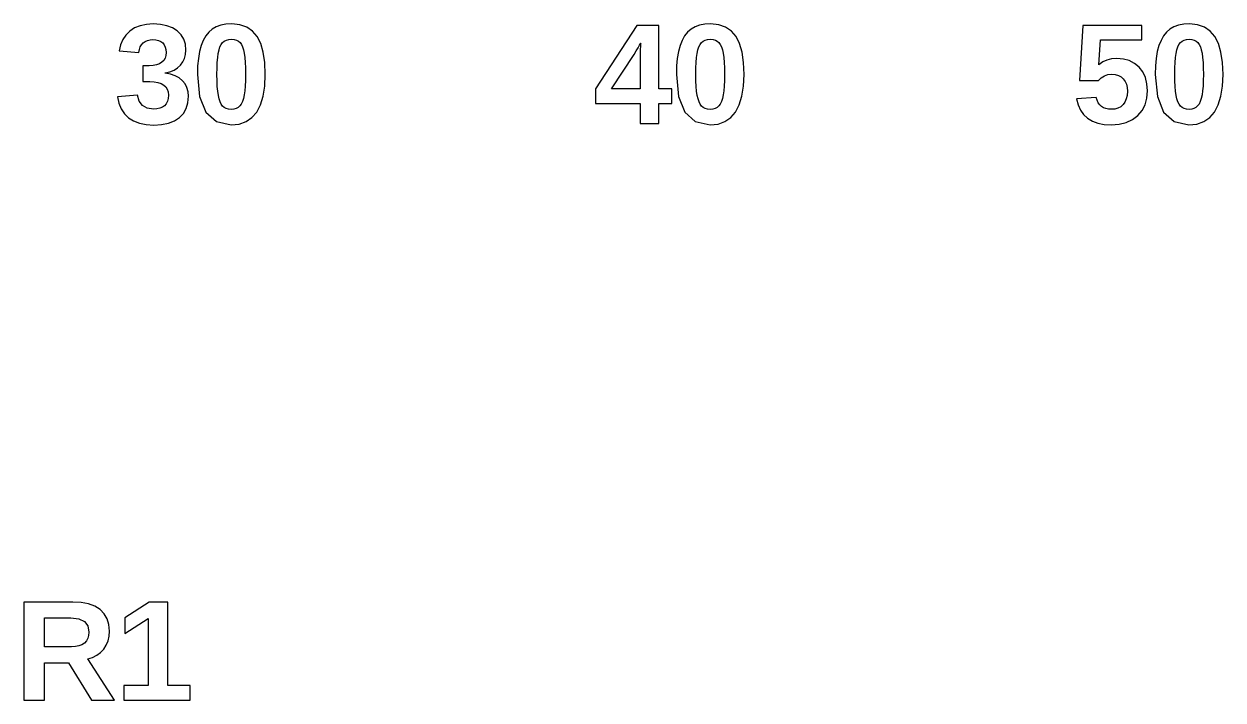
# Model space of a CAD drawing. Header units: metres. Extents: x -12.4 to 63.1, y -4.9 to 15.
# Drawn here: x 28.09 to 63.15, y -4.87 to 14.91 of the extents above; entities that cross this region are included whole.
import ezdxf

# ---------------------------------------------------------------- set-up
doc = ezdxf.new("R2010")
doc.units = ezdxf.units.M

msp = doc.modelspace()

# ---------------------------------------------------------------- linework, layer by layer
for p, q in [((31.3299, 14.7913), (31.1886, 14.6996)), ((31.4913, 14.8568), (31.3299, 14.7913)), ((31.6727, 14.8961), (31.4913, 14.8568)), ((31.8742, 14.9091), (31.6727, 14.8961)), ((32.0868, 14.8965), (31.8742, 14.9091)), ((32.2748, 14.8585), (32.0868, 14.8965)), ((32.4382, 14.7953), (32.2748, 14.8585)), ((32.5771, 14.7067), (32.4382, 14.7953)), ((33.5961, 14.7545), (33.495, 14.6665)), ((33.7125, 14.8222), (33.5961, 14.7545)), ((33.8463, 14.8705), (33.7125, 14.8222)), ((33.9973, 14.8995), (33.8463, 14.8705)), ((34.1657, 14.9091), (33.9973, 14.8995)), ((34.403, 14.8861), (34.1657, 14.9091)), ((34.6061, 14.8171), (34.403, 14.8861)), ((34.7752, 14.702), (34.6061, 14.8171)), ((46.0106, 14.8664), (44.8001, 13.0131)), ((46.6494, 14.8664), (46.0106, 14.8664)), ((46.6494, 13.009), (46.6494, 14.8664)), ((47.5961, 14.7545), (47.495, 14.6665)), ((47.7125, 14.8222), (47.5961, 14.7545)), ((47.8463, 14.8705), (47.7125, 14.8222)), ((47.9973, 14.8995), (47.8463, 14.8705)), ((48.1657, 14.9091), (47.9973, 14.8995)), ((48.403, 14.8861), (48.1657, 14.9091)), ((48.6061, 14.8171), (48.403, 14.8861)), ((48.7752, 14.702), (48.6061, 14.8171)), ((59.0483, 14.8664), (58.9486, 13.2532)), ((60.7714, 14.8664), (59.0483, 14.8664)), ((60.7714, 14.4412), (60.7714, 14.8664)), ((61.5961, 14.7545), (61.495, 14.6665)), ((61.7125, 14.8222), (61.5961, 14.7545)), ((61.8463, 14.8705), (61.7125, 14.8222)), ((61.9973, 14.8995), (61.8463, 14.8705)), ((62.1657, 14.9091), (61.9973, 14.8995)), ((62.403, 14.8861), (62.1657, 14.9091)), ((62.6061, 14.8171), (62.403, 14.8861)), ((62.7752, 14.702), (62.6061, 14.8171)), ((30.9807, 14.4499), (30.9175, 14.2949)), ((31.071, 14.5848), (30.9807, 14.4499)), ((31.1886, 14.6996), (31.071, 14.5848)), ((31.5782, 14.3558), (31.6369, 14.3985)), ((31.6369, 14.3985), (31.7041, 14.429)), ((31.7041, 14.429), (31.7798, 14.4473)), ((31.7798, 14.4473), (31.8641, 14.4534)), ((31.8641, 14.4534), (31.953, 14.4472)), ((31.953, 14.4472), (32.0306, 14.4283)), ((32.0306, 14.4283), (32.097, 14.3968)), ((32.097, 14.3968), (32.1519, 14.3527)), ((32.6879, 14.5958), (32.5771, 14.7067)), ((32.7671, 14.4654), (32.6879, 14.5958)), ((32.8146, 14.3156), (32.7671, 14.4654)), ((33.3333, 14.4265), (33.2726, 14.2744)), ((33.4074, 14.5572), (33.3333, 14.4265)), ((33.495, 14.6665), (33.4074, 14.5572)), ((33.9002, 14.365), (33.9497, 14.4072)), ((33.9497, 14.4072), (34.0098, 14.4374)), ((34.0098, 14.4374), (34.0804, 14.4555)), ((34.0804, 14.4555), (34.1616, 14.4616)), ((34.1616, 14.4616), (34.2382, 14.4556)), ((34.2382, 14.4556), (34.305, 14.4377)), ((34.305, 14.4377), (34.3623, 14.4078)), ((34.3623, 14.4078), (34.4098, 14.366)), ((34.9103, 14.5409), (34.7752, 14.702)), ((35.0135, 14.3337), (34.9103, 14.5409)), ((47.3333, 14.4265), (47.2726, 14.2744)), ((47.4074, 14.5572), (47.3333, 14.4265)), ((47.495, 14.6665), (47.4074, 14.5572)), ((47.9002, 14.365), (47.9497, 14.4072)), ((47.9497, 14.4072), (48.0098, 14.4374)), ((48.0098, 14.4374), (48.0804, 14.4555)), ((48.0804, 14.4555), (48.1616, 14.4616)), ((48.1616, 14.4616), (48.2382, 14.4556)), ((48.2382, 14.4556), (48.305, 14.4377)), ((48.305, 14.4377), (48.3623, 14.4078)), ((48.3623, 14.4078), (48.4098, 14.366)), ((48.9103, 14.5409), (48.7752, 14.702)), ((49.0135, 14.3337), (48.9103, 14.5409)), ((59.5203, 13.717), (59.5671, 14.4412)), ((59.5671, 14.4412), (60.7714, 14.4412)), ((61.3333, 14.4265), (61.2726, 14.2744)), ((61.4074, 14.5572), (61.3333, 14.4265)), ((61.495, 14.6665), (61.4074, 14.5572)), ((61.9002, 14.365), (61.9497, 14.4072)), ((61.9497, 14.4072), (62.0098, 14.4374)), ((62.0098, 14.4374), (62.0804, 14.4555)), ((62.0804, 14.4555), (62.1616, 14.4616)), ((62.1616, 14.4616), (62.2382, 14.4556)), ((62.2382, 14.4556), (62.305, 14.4377)), ((62.305, 14.4377), (62.3623, 14.4078)), ((62.3623, 14.4078), (62.4098, 14.366)), ((62.9103, 14.5409), (62.7752, 14.702)), ((63.0135, 14.3337), (62.9103, 14.5409)), ((30.9175, 14.2949), (30.8815, 14.1198)), ((30.8815, 14.1198), (31.4531, 14.0791)), ((31.4531, 14.0791), (31.4671, 14.1635)), ((31.4671, 14.1635), (31.4926, 14.2378)), ((31.4926, 14.2378), (31.5296, 14.3019)), ((31.5296, 14.3019), (31.5782, 14.3558)), ((32.1519, 14.3527), (32.1951, 14.2976)), ((32.1951, 14.2976), (32.226, 14.233)), ((32.226, 14.233), (32.2444, 14.1588)), ((32.2506, 14.0751), (32.2429, 13.9869)), ((32.2444, 14.1588), (32.2506, 14.0751)), ((32.8304, 14.1463), (32.8146, 14.3156)), ((32.8205, 14.018), (32.8304, 14.1463)), ((33.2254, 14.0998), (33.1917, 13.9016)), ((33.2726, 14.2744), (33.2254, 14.0998)), ((33.7576, 13.9292), (33.774, 14.0496)), ((33.774, 14.0496), (33.7961, 14.1513)), ((33.7961, 14.1513), (33.8244, 14.2378)), ((33.8244, 14.2378), (33.8591, 14.309)), ((33.8591, 14.309), (33.9002, 14.365)), ((34.4098, 14.366), (34.4496, 14.3104)), ((34.4496, 14.3104), (34.4836, 14.2393)), ((34.4836, 14.2393), (34.5116, 14.1527)), ((34.5116, 14.1527), (34.5339, 14.0506)), ((34.5339, 14.0506), (34.5508, 13.9297)), ((35.0872, 14.0802), (35.0135, 14.3337)), ((35.1315, 13.7803), (35.0872, 14.0802)), ((45.9312, 14.0201), (45.995, 14.1216)), ((45.995, 14.1216), (46.0482, 14.2103)), ((46.0482, 14.2103), (46.0906, 14.2864)), ((46.0906, 14.2864), (46.1224, 14.3497)), ((46.1059, 14.0613), (46.1046, 14.003)), ((46.1081, 14.122), (46.1059, 14.0613)), ((46.1112, 14.1849), (46.1081, 14.122)), ((46.1146, 14.2433), (46.1112, 14.1849)), ((46.1176, 14.2902), (46.1146, 14.2433)), ((46.1202, 14.3257), (46.1176, 14.2902)), ((46.1224, 14.3497), (46.1202, 14.3257)), ((47.2254, 14.0998), (47.1917, 13.9016)), ((47.2726, 14.2744), (47.2254, 14.0998)), ((47.7576, 13.9292), (47.774, 14.0496)), ((47.774, 14.0496), (47.7961, 14.1513)), ((47.7961, 14.1513), (47.8244, 14.2378)), ((47.8244, 14.2378), (47.8591, 14.309)), ((47.8591, 14.309), (47.9002, 14.365)), ((48.4098, 14.366), (48.4496, 14.3104)), ((48.4496, 14.3104), (48.4836, 14.2393)), ((48.4836, 14.2393), (48.5116, 14.1527)), ((48.5116, 14.1527), (48.5339, 14.0506)), ((48.5339, 14.0506), (48.5508, 13.9297)), ((49.0872, 14.0802), (49.0135, 14.3337)), ((49.1315, 13.7803), (49.0872, 14.0802)), ((61.2254, 14.0998), (61.1917, 13.9016)), ((61.2726, 14.2744), (61.2254, 14.0998)), ((61.7576, 13.9292), (61.774, 14.0496)), ((61.774, 14.0496), (61.7961, 14.1513)), ((61.7961, 14.1513), (61.8244, 14.2378)), ((61.8244, 14.2378), (61.8591, 14.309)), ((61.8591, 14.309), (61.9002, 14.365)), ((62.4098, 14.366), (62.4496, 14.3104)), ((62.4496, 14.3104), (62.4836, 14.2393)), ((62.4836, 14.2393), (62.5116, 14.1527)), ((62.5116, 14.1527), (62.5339, 14.0506)), ((62.5339, 14.0506), (62.5508, 13.9297)), ((63.0872, 14.0802), (63.0135, 14.3337)), ((63.1315, 13.7803), (63.0872, 14.0802)), ((31.7563, 13.6865), (31.5691, 13.6865)), ((31.5691, 13.6865), (31.5691, 13.2247)), ((31.8717, 13.6928), (31.7563, 13.6865)), ((31.9719, 13.7117), (31.8717, 13.6928)), ((32.0568, 13.7431), (31.9719, 13.7117)), ((32.1265, 13.7872), (32.0568, 13.7431)), ((32.1808, 13.8429), (32.1265, 13.7872)), ((32.2196, 13.9095), (32.1808, 13.8429)), ((32.2429, 13.9869), (32.2196, 13.9095)), ((32.5852, 13.6256), (32.6727, 13.7048)), ((32.6727, 13.7048), (32.7417, 13.7972)), ((32.7417, 13.7972), (32.791, 13.9016)), ((32.791, 13.9016), (32.8205, 14.018)), ((33.1715, 13.6797), (33.1648, 13.4342)), ((33.1917, 13.9016), (33.1715, 13.6797)), ((33.7388, 13.6215), (33.7458, 13.7864)), ((33.7458, 13.7864), (33.7576, 13.9292)), ((34.5508, 13.9297), (34.5629, 13.7867)), ((34.5629, 13.7867), (34.5701, 13.6215)), ((35.1463, 13.4342), (35.1315, 13.7803)), ((45.266, 13.009), (45.9312, 14.0201)), ((46.1046, 14.003), (46.1041, 13.9469)), ((46.1041, 13.9469), (46.1041, 13.009)), ((47.1715, 13.6797), (47.1648, 13.4342)), ((47.1917, 13.9016), (47.1715, 13.6797)), ((47.7388, 13.6215), (47.7458, 13.7864)), ((47.7458, 13.7864), (47.7576, 13.9292)), ((48.5508, 13.9297), (48.5629, 13.7867)), ((48.5629, 13.7867), (48.5701, 13.6215)), ((49.1463, 13.4342), (49.1315, 13.7803)), ((59.6305, 13.7971), (59.5203, 13.717)), ((59.7537, 13.8543), (59.6305, 13.7971)), ((59.8899, 13.8887), (59.7537, 13.8543)), ((60.039, 13.9001), (59.8899, 13.8887)), ((60.2332, 13.8842), (60.039, 13.9001)), ((60.407, 13.8365), (60.2332, 13.8842)), ((60.5603, 13.757), (60.407, 13.8365)), ((60.6931, 13.6458), (60.5603, 13.757)), ((61.1715, 13.6797), (61.1648, 13.4342)), ((61.1917, 13.9016), (61.1715, 13.6797)), ((61.7388, 13.6215), (61.7458, 13.7864)), ((61.7458, 13.7864), (61.7576, 13.9292)), ((62.5508, 13.9297), (62.5629, 13.7867)), ((62.5629, 13.7867), (62.5701, 13.6215)), ((63.1463, 13.4342), (63.1315, 13.7803)), ((32.2181, 13.4749), (32.3579, 13.5107)), ((32.2181, 13.4668), (32.2181, 13.4749)), ((32.3734, 13.4387), (32.2181, 13.4668)), ((32.3579, 13.5107), (32.4802, 13.5609)), ((32.5097, 13.3933), (32.3734, 13.4387)), ((32.4802, 13.5609), (32.5852, 13.6256)), ((32.6271, 13.3304), (32.5097, 13.3933)), ((32.7256, 13.2501), (32.6271, 13.3304)), ((33.1648, 13.4342), (33.2263, 12.789)), ((33.7364, 13.4342), (33.7388, 13.6215)), ((33.7389, 13.2487), (33.7364, 13.4342)), ((34.5701, 13.6215), (34.5726, 13.4342)), ((34.5726, 13.4342), (34.5701, 13.2539)), ((35.1307, 13.0931), (35.1463, 13.4342)), ((47.1648, 13.4342), (47.2263, 12.789)), ((47.7364, 13.4342), (47.7388, 13.6215)), ((47.7389, 13.2487), (47.7364, 13.4342)), ((48.5701, 13.6215), (48.5726, 13.4342)), ((48.5726, 13.4342), (48.5701, 13.2539)), ((49.1307, 13.0931), (49.1463, 13.4342)), ((59.506, 13.2532), (59.5868, 13.3342)), ((59.5868, 13.3342), (59.6784, 13.392)), ((59.6784, 13.392), (59.781, 13.4267)), ((59.781, 13.4267), (59.8946, 13.4383)), ((59.8946, 13.4383), (59.9964, 13.4298)), ((59.9964, 13.4298), (60.0863, 13.4045)), ((60.0863, 13.4045), (60.1643, 13.3622)), ((60.1643, 13.3622), (60.2303, 13.303)), ((60.8003, 13.5072), (60.6931, 13.6458)), ((60.8769, 13.3457), (60.8003, 13.5072)), ((60.9229, 13.1614), (60.8769, 13.3457)), ((61.1648, 13.4342), (61.2263, 12.789)), ((61.7364, 13.4342), (61.7388, 13.6215)), ((61.7389, 13.2487), (61.7364, 13.4342)), ((62.5701, 13.6215), (62.5726, 13.4342)), ((62.5726, 13.4342), (62.5701, 13.2539)), ((63.1307, 13.0931), (63.1463, 13.4342)), ((31.5691, 13.2247), (31.7685, 13.2247)), ((31.7685, 13.2247), (31.8964, 13.2183)), ((31.8964, 13.2183), (32.0075, 13.1992)), ((32.0075, 13.1992), (32.1018, 13.1675)), ((32.1018, 13.1675), (32.1794, 13.123)), ((32.1794, 13.123), (32.2399, 13.0665)), ((32.2399, 13.0665), (32.2831, 12.9989)), ((32.2831, 12.9989), (32.3091, 12.92)), ((32.8035, 13.1549), (32.7256, 13.2501)), ((32.8591, 13.0474), (32.8035, 13.1549)), ((32.8925, 12.9276), (32.8591, 13.0474)), ((33.7464, 13.0846), (33.7389, 13.2487)), ((33.7587, 12.942), (33.7464, 13.0846)), ((34.5626, 13.0935), (34.5502, 12.9528)), ((34.5701, 13.2539), (34.5626, 13.0935)), ((35.084, 12.7959), (35.1307, 13.0931)), ((44.8001, 13.0131), (44.8001, 12.5838)), ((46.1041, 13.009), (45.266, 13.009)), ((47.0318, 13.009), (46.6494, 13.009)), ((47.0318, 12.5838), (47.0318, 13.009)), ((47.7464, 13.0846), (47.7389, 13.2487)), ((47.7587, 12.942), (47.7464, 13.0846)), ((48.5626, 13.0935), (48.5502, 12.9528)), ((48.5701, 13.2539), (48.5626, 13.0935)), ((49.084, 12.7959), (49.1307, 13.0931)), ((58.9486, 13.2532), (59.506, 13.2532)), ((60.2303, 13.303), (60.2828, 13.2297)), ((60.2828, 13.2297), (60.3203, 13.1451)), ((60.3203, 13.1451), (60.3428, 13.0491)), ((60.3428, 13.0491), (60.3503, 12.9419)), ((60.9382, 12.9541), (60.9229, 13.1614)), ((61.7464, 13.0846), (61.7389, 13.2487)), ((61.7587, 12.942), (61.7464, 13.0846)), ((62.5626, 13.0935), (62.5502, 12.9528)), ((62.5701, 13.2539), (62.5626, 13.0935)), ((63.084, 12.7959), (63.1307, 13.0931)), ((31.4145, 12.83), (30.8326, 12.7792)), ((30.8326, 12.7792), (30.8701, 12.5905)), ((31.4645, 12.6494), (31.4145, 12.83)), ((31.5594, 12.5203), (31.4645, 12.6494)), ((32.2892, 12.6474), (32.2536, 12.5764)), ((32.3106, 12.732), (32.2892, 12.6474)), ((32.3091, 12.92), (32.3177, 12.83)), ((32.3177, 12.83), (32.3106, 12.732)), ((32.8871, 12.6055), (32.9036, 12.7954)), ((32.9036, 12.7954), (32.8925, 12.9276)), ((33.2263, 12.789), (33.4109, 12.328)), ((33.7761, 12.8208), (33.7587, 12.942)), ((33.7989, 12.7183), (33.7761, 12.8208)), ((33.8275, 12.6314), (33.7989, 12.7183)), ((33.8619, 12.5601), (33.8275, 12.6314)), ((34.481, 12.6406), (34.4459, 12.5675)), ((34.51, 12.7287), (34.481, 12.6406)), ((34.5329, 12.832), (34.51, 12.7287)), ((34.5502, 12.9528), (34.5329, 12.832)), ((35.0061, 12.5428), (35.084, 12.7959)), ((47.2263, 12.789), (47.4109, 12.328)), ((47.7761, 12.8208), (47.7587, 12.942)), ((47.7989, 12.7183), (47.7761, 12.8208)), ((47.8275, 12.6314), (47.7989, 12.7183)), ((47.8619, 12.5601), (47.8275, 12.6314)), ((48.481, 12.6406), (48.4459, 12.5675)), ((48.51, 12.7287), (48.481, 12.6406)), ((48.5329, 12.832), (48.51, 12.7287)), ((48.5502, 12.9528), (48.5329, 12.832)), ((49.0061, 12.5428), (49.084, 12.7959)), ((59.4369, 12.7629), (58.8652, 12.7161)), ((58.8652, 12.7161), (58.9081, 12.5428)), ((59.4636, 12.6776), (59.4369, 12.7629)), ((59.4989, 12.6047), (59.4636, 12.6776)), ((60.2788, 12.6249), (60.2231, 12.5493)), ((60.3185, 12.7156), (60.2788, 12.6249)), ((60.3423, 12.8212), (60.3185, 12.7156)), ((60.3503, 12.9419), (60.3423, 12.8212)), ((60.8673, 12.545), (60.9205, 12.7379)), ((60.9205, 12.7379), (60.9382, 12.9541)), ((61.2263, 12.789), (61.4109, 12.328)), ((61.7761, 12.8208), (61.7587, 12.942)), ((61.7989, 12.7183), (61.7761, 12.8208)), ((61.8275, 12.6314), (61.7989, 12.7183)), ((61.8619, 12.5601), (61.8275, 12.6314)), ((62.481, 12.6406), (62.4459, 12.5675)), ((62.51, 12.7287), (62.481, 12.6406)), ((62.5329, 12.832), (62.51, 12.7287)), ((62.5502, 12.9528), (62.5329, 12.832)), ((63.0061, 12.5428), (63.084, 12.7959)), ((30.8701, 12.5905), (30.9359, 12.4254)), ((30.9359, 12.4254), (31.0299, 12.2838)), ((31.0299, 12.2838), (31.1521, 12.1658)), ((31.6994, 12.4429), (31.5594, 12.5203)), ((31.8844, 12.4171), (31.6994, 12.4429)), ((31.9814, 12.4234), (31.8844, 12.4171)), ((32.067, 12.4425), (31.9814, 12.4234)), ((32.1411, 12.4743), (32.067, 12.4425)), ((32.2038, 12.5188), (32.1411, 12.4743)), ((32.2536, 12.5764), (32.2038, 12.5188)), ((32.6391, 12.1729), (32.7549, 12.2942)), ((32.7549, 12.2942), (32.8375, 12.4384)), ((32.8375, 12.4384), (32.8871, 12.6055)), ((33.4109, 12.328), (33.7186, 12.0515)), ((33.9022, 12.5045), (33.8619, 12.5601)), ((33.9504, 12.4627), (33.9022, 12.5045)), ((34.0083, 12.4328), (33.9504, 12.4627)), ((34.076, 12.4149), (34.0083, 12.4328)), ((34.1535, 12.4089), (34.076, 12.4149)), ((34.2302, 12.4152), (34.1535, 12.4089)), ((34.2977, 12.4341), (34.2302, 12.4152)), ((34.3558, 12.4655), (34.2977, 12.4341)), ((34.4047, 12.5096), (34.3558, 12.4655)), ((34.4459, 12.5675), (34.4047, 12.5096)), ((34.7569, 12.1699), (34.897, 12.3336)), ((34.897, 12.3336), (35.0061, 12.5428)), ((44.8001, 12.5838), (46.1041, 12.5838)), ((46.1041, 12.5838), (46.1041, 12)), ((46.6494, 12.5838), (47.0318, 12.5838)), ((46.6494, 12), (46.6494, 12.5838)), ((47.4109, 12.328), (47.7186, 12.0515)), ((47.9022, 12.5045), (47.8619, 12.5601)), ((47.9504, 12.4627), (47.9022, 12.5045)), ((48.0083, 12.4328), (47.9504, 12.4627)), ((48.076, 12.4149), (48.0083, 12.4328)), ((48.1535, 12.4089), (48.076, 12.4149)), ((48.2302, 12.4152), (48.1535, 12.4089)), ((48.2977, 12.4341), (48.2302, 12.4152)), ((48.3558, 12.4655), (48.2977, 12.4341)), ((48.4047, 12.5096), (48.3558, 12.4655)), ((48.4459, 12.5675), (48.4047, 12.5096)), ((48.7569, 12.1699), (48.897, 12.3336)), ((48.897, 12.3336), (49.0061, 12.5428)), ((58.9081, 12.5428), (58.9758, 12.3914)), ((58.9758, 12.3914), (59.0683, 12.2616)), ((59.5429, 12.5443), (59.4989, 12.6047)), ((59.5955, 12.4964), (59.5429, 12.5443)), ((59.6562, 12.4599), (59.5955, 12.4964)), ((59.7242, 12.4338), (59.6562, 12.4599)), ((59.7996, 12.4182), (59.7242, 12.4338)), ((59.8824, 12.413), (59.7996, 12.4182)), ((59.9838, 12.4215), (59.8824, 12.413)), ((60.0744, 12.4471), (59.9838, 12.4215)), ((60.1542, 12.4896), (60.0744, 12.4471)), ((60.2231, 12.5493), (60.1542, 12.4896)), ((60.6544, 12.2289), (60.7786, 12.3753)), ((60.7786, 12.3753), (60.8673, 12.545)), ((61.4109, 12.328), (61.7186, 12.0515)), ((61.9022, 12.5045), (61.8619, 12.5601)), ((61.9504, 12.4627), (61.9022, 12.5045)), ((62.0083, 12.4328), (61.9504, 12.4627)), ((62.076, 12.4149), (62.0083, 12.4328)), ((62.1535, 12.4089), (62.076, 12.4149)), ((62.2302, 12.4152), (62.1535, 12.4089)), ((62.2977, 12.4341), (62.2302, 12.4152)), ((62.3558, 12.4655), (62.2977, 12.4341)), ((62.4047, 12.5096), (62.3558, 12.4655)), ((62.4459, 12.5675), (62.4047, 12.5096)), ((62.7569, 12.1699), (62.897, 12.3336)), ((62.897, 12.3336), (63.0061, 12.5428)), ((31.1521, 12.1658), (31.3002, 12.0728)), ((31.3002, 12.0728), (31.472, 12.0063)), ((31.472, 12.0063), (31.6674, 11.9665)), ((31.6674, 11.9665), (31.8864, 11.9532)), ((31.8864, 11.9532), (32.1166, 11.9669)), ((32.1166, 11.9669), (32.3188, 12.0081)), ((32.3188, 12.0081), (32.4929, 12.0768)), ((32.4929, 12.0768), (32.6391, 12.1729)), ((33.7186, 12.0515), (34.1494, 11.9593)), ((34.1494, 11.9593), (34.383, 11.9827)), ((34.383, 11.9827), (34.5855, 12.0529)), ((34.5855, 12.0529), (34.7569, 12.1699)), ((46.1041, 12), (46.6494, 12)), ((47.7186, 12.0515), (48.1494, 11.9593)), ((48.1494, 11.9593), (48.383, 11.9827)), ((48.383, 11.9827), (48.5855, 12.0529)), ((48.5855, 12.0529), (48.7569, 12.1699)), ((59.0683, 12.2616), (59.1856, 12.1536)), ((59.1856, 12.1536), (59.326, 12.0686)), ((59.326, 12.0686), (59.488, 12.0079)), ((59.488, 12.0079), (59.6714, 11.9715)), ((59.6714, 11.9715), (59.8763, 11.9593)), ((59.8763, 11.9593), (60.1103, 11.9762)), ((60.1103, 11.9762), (60.318, 12.0267)), ((60.318, 12.0267), (60.4994, 12.1109)), ((60.4994, 12.1109), (60.6544, 12.2289)), ((61.7186, 12.0515), (62.1494, 11.9593)), ((62.1494, 11.9593), (62.383, 11.9827)), ((62.383, 11.9827), (62.5855, 12.0529)), ((62.5855, 12.0529), (62.7569, 12.1699)), ((29.5264, -2.00005), (28.0942, -2.00005)), ((28.0942, -2.00005), (28.0942, -4.86649)), ((29.7681, -2.01385), (29.5264, -2.00005)), ((29.9806, -2.05524), (29.7681, -2.01385)), ((30.1638, -2.12422), (29.9806, -2.05524)), ((31.757, -2.00005), (31.0388, -2.46593)), ((32.2981, -2.00005), (31.757, -2.00005)), ((32.2981, -4.4413), (32.2981, -2.00005)), ((30.3178, -2.22079), (30.1638, -2.12422)), ((30.4397, -2.34317), (30.3178, -2.22079)), ((30.5268, -2.48958), (30.4397, -2.34317)), ((28.6944, -3.31223), (28.6944, -2.46593)), ((28.6944, -2.46593), (29.4634, -2.46593)), ((29.4634, -2.46593), (29.6948, -2.49173)), ((29.6948, -2.49173), (29.8601, -2.56917)), ((29.8601, -2.56917), (29.9592, -2.69823)), ((29.9592, -2.69823), (29.9923, -2.87891)), ((30.5791, -2.66), (30.5268, -2.48958)), ((30.5965, -2.85448), (30.5791, -2.66)), ((31.0388, -2.46593), (31.0388, -2.91553)), ((31.0388, -2.91553), (31.7265, -2.48627)), ((31.7265, -2.48627), (31.7265, -4.4413)), ((29.9191, -3.13562), (29.8621, -3.19832)), ((29.9597, -3.06149), (29.9191, -3.13562)), ((29.9842, -2.97592), (29.9597, -3.06149)), ((29.9923, -2.87891), (29.9842, -2.97592)), ((30.5004, -3.2598), (30.5538, -3.13499)), ((30.5538, -3.13499), (30.5858, -2.99989)), ((30.5858, -2.99989), (30.5965, -2.85448)), ((29.4797, -3.31223), (28.6944, -3.31223)), ((29.5981, -3.3051), (29.4797, -3.31223)), ((29.7014, -3.28375), (29.5981, -3.3051)), ((29.7894, -3.24815), (29.7014, -3.28375)), ((29.8621, -3.19832), (29.7894, -3.24815)), ((30.2247, -3.55559), (30.3327, -3.47429)), ((30.3327, -3.47429), (30.4256, -3.3743)), ((30.4256, -3.3743), (30.5004, -3.2598)), ((28.6944, -3.77809), (29.3983, -3.77809)), ((28.6944, -4.86649), (28.6944, -3.77809)), ((29.3983, -3.77809), (30.0635, -4.86649)), ((29.9638, -3.66214), (30.1018, -3.61821)), ((30.7389, -4.86649), (29.9638, -3.66214)), ((30.1018, -3.61821), (30.2247, -3.55559)), ((31.7265, -4.4413), (31.0165, -4.4413)), ((31.0165, -4.4413), (31.0165, -4.86649)), ((32.9552, -4.4413), (32.2981, -4.4413)), ((32.9552, -4.86649), (32.9552, -4.4413)), ((28.0942, -4.86649), (28.6944, -4.86649)), ((30.0635, -4.86649), (30.7389, -4.86649)), ((31.0165, -4.86649), (32.9552, -4.86649))]:
    msp.add_line(p, q)

doc.saveas('drawing.dxf')
